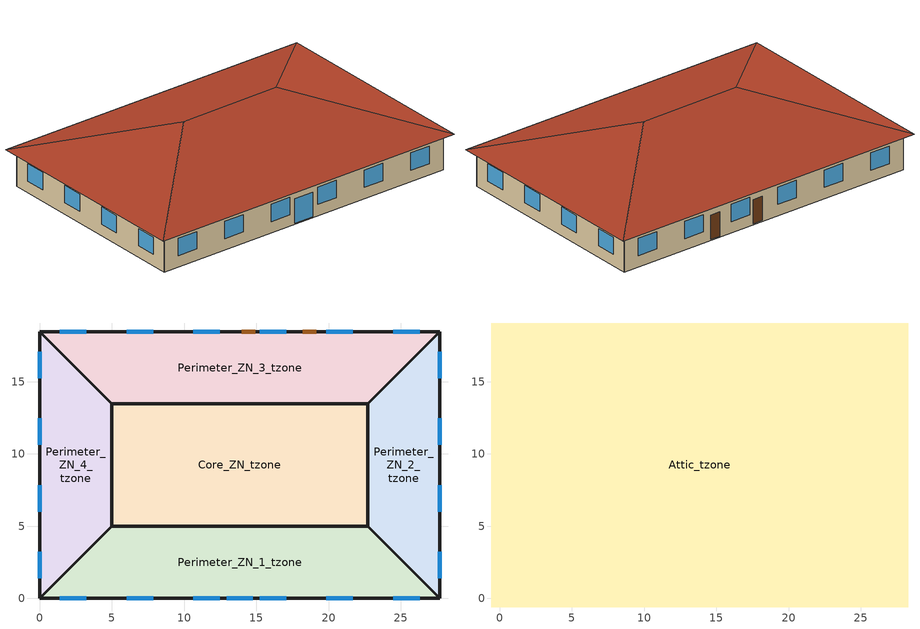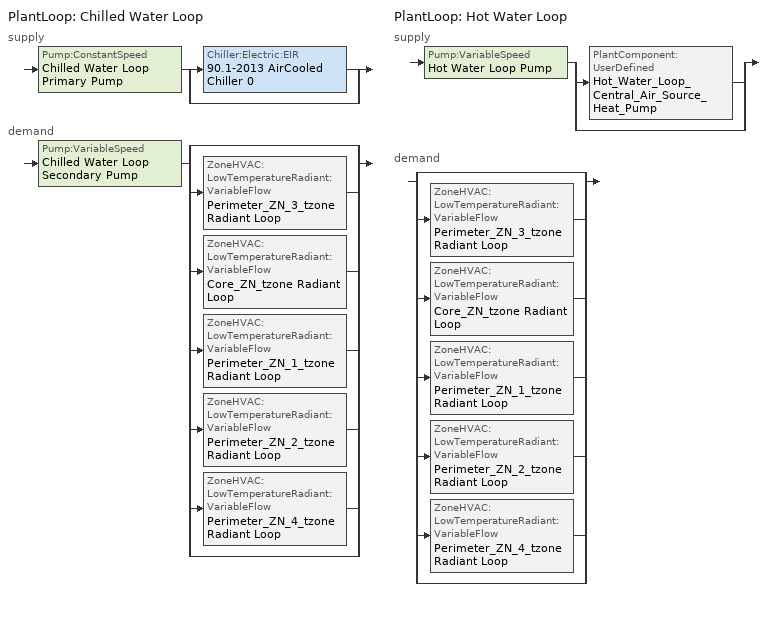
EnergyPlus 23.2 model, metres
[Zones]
Core_ZN_tzone
 floor ground (res_ext_wall_grd): 5,5 5,13.46 22.69,13.46 22.69,5 z-0.1
 wall outside (int_wall): 5,13.46 5,5 22.69,5 22.69,13.46 5,13.46 z-0.1:3.06
 roof outside (radiant_pnl_ext_construction): 22.69,13.46 5,13.46 5,5 22.69,5 z3.06
Perimeter_ZN_1_tzone
 floor ground (res_ext_wall_grd): 5,5 22.69,5 27.69,0 0,0 z-0.1
 wall outside (int_wall): 27.69,0 22.69,5 5,5 0,0 z-0.1:3.06
 wall outside (res_ext_wall_grd): 0,0 27.69,0 z-0.1:3.06
 window (Window_U_0.504_SHGC_North_0.229): 12.93,0 14.76,0 z0:2.13; 1.39,0 3.22,0 / 6.01,0 7.84,0 / 10.62,0 12.45,0 / 15.24,0 17.07,0 / 19.85,0 21.68,0 / 24.47,0 26.3,0 z0.9:2.42
 roof outside (radiant_pnl_ext_construction): 22.69,5 5,5 0,0 27.69,0 z3.06
Perimeter_ZN_2_tzone
 floor ground (res_ext_wall_grd): 27.69,18.46 27.69,0 22.69,5 22.69,13.46 z-0.1
 wall outside (int_wall): 27.69,18.46 22.69,13.46 22.69,5 27.69,0 z-0.1:3.06
 wall outside (res_ext_wall_grd): 27.69,0 27.69,18.46 z-0.1:3.06
 window (Window_U_0.504_SHGC_North_0.229): 27.69,1.39 27.69,3.22 / 27.69,6.01 27.69,7.84 / 27.69,10.62 27.69,12.45 / 27.69,15.24 27.69,17.07 z0.9:2.42
 roof outside (radiant_pnl_ext_construction): 22.69,13.46 22.69,5 27.69,0 27.69,18.46 z3.06
Perimeter_ZN_3_tzone
 floor ground (res_ext_wall_grd): 22.69,13.46 5,13.46 0,18.46 27.69,18.46 z-0.1
 wall outside (int_wall): 0,18.46 5,13.46 22.69,13.46 27.69,18.46 z-0.1:3.06
 wall outside (res_ext_wall_grd): 27.69,18.46 0,18.46 z-0.1:3.06
 window (Window_U_0.504_SHGC_North_0.229): 26.3,18.46 24.47,18.46 / 21.68,18.46 19.85,18.46 / 17.07,18.46 15.24,18.46 / 12.45,18.46 10.62,18.46 / 7.84,18.46 6.01,18.46 / 3.22,18.46 1.39,18.46 z0.9:2.42
 door (Swinging Door_con): 14.91,18.46 14,18.46 / 19.13,18.46 18.22,18.46 z0:2.13
 roof outside (radiant_pnl_ext_construction): 5,13.46 22.69,13.46 27.69,18.46 0,18.46 z3.06
Perimeter_ZN_4_tzone
 floor ground (res_ext_wall_grd): 0,18.46 5,13.46 5,5 0,0 z-0.1
 wall outside (res_ext_wall_grd): 0,18.46 0,0 z-0.1:3.06
 wall outside (int_wall): 0,0 5,5 5,13.46 0,18.46 z-0.1:3.06
 window (Window_U_0.504_SHGC_North_0.229): 0,17.07 0,15.24 / 0,12.45 0,10.62 / 0,7.84 0,6.01 / 0,3.22 0,1.39 z0.9:2.42
 roof outside (radiant_pnl_ext_construction): 5,13.46 0,18.46 0,0 5,5 z3.06
Attic_tzone
 floor ground (res_roof_floor): 28.29,-0.6 -0.6,-0.6 -0.6,19.06 28.29,19.06 z3.06
 roof outside (res_roof_floor): 9.23,9.23,6.36 -0.6,19.06,3.06 -0.6,-0.6,3.06; 28.29,19.06,3.06 18.46,9.23,6.36 28.29,-0.6,3.06; 9.23,9.23,6.36 -0.6,-0.6,3.06 28.29,-0.6,3.06 18.46,9.23,6.36; -0.6,19.06,3.06 9.23,9.23,6.36 18.46,9.23,6.36 28.29,19.06,3.06
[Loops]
PlantLoop 'Chilled Water Loop'
 supply: Pump:ConstantSpeed 'Chilled Water Loop Primary Pump' > split
  | Chiller:Electric:EIR '90.1-2013 AirCooled   Chiller 0'
  | bypass
 demand: Pump:VariableSpeed 'Chilled Water Loop Secondary Pump' > split
  | bypass
  | ZoneHVAC:LowTemperatureRadiant:VariableFlow 'Perimeter_ZN_3_tzone Radiant Loop'
  | ZoneHVAC:LowTemperatureRadiant:VariableFlow 'Core_ZN_tzone Radiant Loop'
  | ZoneHVAC:LowTemperatureRadiant:VariableFlow 'Perimeter_ZN_1_tzone Radiant Loop'
  | ZoneHVAC:LowTemperatureRadiant:VariableFlow 'Perimeter_ZN_2_tzone Radiant Loop'
  | ZoneHVAC:LowTemperatureRadiant:VariableFlow 'Perimeter_ZN_4_tzone Radiant Loop'
  | bypass
PlantLoop 'Hot Water Loop'
 supply: Pump:VariableSpeed 'Hot Water Loop Pump' > split
  | PlantComponent:UserDefined 'Hot_Water_Loop_Central_Air_Source_Heat_Pump'
  | bypass
 demand: split
  | bypass
  | ZoneHVAC:LowTemperatureRadiant:VariableFlow 'Perimeter_ZN_3_tzone Radiant Loop'
  | ZoneHVAC:LowTemperatureRadiant:VariableFlow 'Core_ZN_tzone Radiant Loop'
  | ZoneHVAC:LowTemperatureRadiant:VariableFlow 'Perimeter_ZN_1_tzone Radiant Loop'
  | ZoneHVAC:LowTemperatureRadiant:VariableFlow 'Perimeter_ZN_2_tzone Radiant Loop'
  | ZoneHVAC:LowTemperatureRadiant:VariableFlow 'Perimeter_ZN_4_tzone Radiant Loop'
  | bypass
[Building]
Building 1
[Site:Location]
Miami Intl Ap_FL_USA: Latitude {deg}=25.82; Longitude {deg}=-80.3; Time Zone {hr}=-5; Elevation {m}=11
[Site:GroundTemperature:BuildingSurface]
22.26, 20.91, 20.55, 20.86, 22.68, 24.72, 26.64, 28.02, 28.43, 27.78, 26.21, 24.23
[Site:WaterMainsTemperature]
Calculation Method=Correlation; Annual Average Outdoor Air Temperature {C}=24.5069; Maximum Difference In Monthly Average Outdoor Air Temperatures {deltaC}=8.7051
[SizingPeriod:DesignDay] Day of Month=21; Dry-Bulb Temperature Range Modifier Type=DefaultMultipliers; Humidity Condition Type=Wetbulb; Barometric Pressure {Pa}=101193; Rain Indicator=No; Snow Indicator=No; Daylight Saving Time Indicator=No; Begin Environment Reset Mode=FullResetAtBeginEnvironment
Name | Month | Day Type | Maximum Dry-Bulb Temperature {C} | Daily Dry-Bulb Temperature Range {deltaC} | Wetbulb or DewPoint at Maximum Dry-Bulb {C} | Wind Speed {m/s} | Wind Direction {deg} | Solar Model Indicator | ASHRAE Clear Sky Optical Depth for Beam Irradiance (taub) | ASHRAE Clear Sky Optical Depth for Diffuse Irradiance (taud) | Sky Clearness
Miami Intl Ap Ann Clg .4% Condns DB=>MWB | 7 | SummerDesignDay | 33.2 | 6.7 | 25.3 | 4.5 | 140 | ASHRAETau | 0.528 | 1.905
Miami Intl Ap Ann Htg 99.6% Condns DB | 1 | WinterDesignDay | 8.7 | 0 | 8.7 | 3.8 | 340 | ASHRAEClearSky |  |  | 0
[Material] Visible Absorptance=0.7
Name | Roughness | Thickness {m} | Conductivity {W/m-K} | Density {kg/m3} | Specific Heat {J/kg-K} | Thermal Absorptance | Solar Absorptance
Material 1 | Smooth | 0.0254 | 0.72 | 1856 | 840 | 0.9 | 0.7
Material 2; Material 3; Material 4 | MediumSmooth | 0.0159 | 0.16 | 800 | 1090 | 0.9 | 0.7
Material 5; Material 6 | Smooth | 0.0127 | 0.16 | 800 | 1090 | 0.9 | 0.7
mat_alum_0_001 | Smooth | 0.001 | 13 | 8230 | 470 | 0.9 | 0.7
mat_gypsum_0_625in_0_0159mm | Rough | 0.0159 | 0.16 | 640 | 1150 | 0.9 | 0.7
mat_insulation_0_05 | Rough | 0.05 | 0.02 | 56 | 1210 | 0.9 | 0.7
Radiant Exterior Ceiling Insulation - 10 in. | Rough | 0.254 | 0.02 | 56.06 | 1210 | 0.9 | 0.7
Radiant Slab Concrete - 1.5 in | MediumRough | 0.127 | 2.31 | 2322 | 832 | 0.9 | 0.7
Roof Membrane - Highly Reflective | VeryRough | 0.0095 | 0.16 | 1121.29 | 1460 | 0.75 | 0.45
[Material:NoMass] Thermal Absorptance=0.9; Solar Absorptance=0.7; Visible Absorptance=0.7
Name | Roughness | Thermal Resistance {m2-K/W}
Material No Mass 1 | MediumSmooth | 1.06783
Material No Mass 2 | MediumSmooth | 6.23479
Material No Mass 3 | MediumRough | 0.475973
[WindowMaterial:SimpleGlazingSystem]
Window Material Simple Glazing System 1: U-Factor {W/m2-K}=2.86184; Solar Heat Gain Coefficient=0.229; Visible Transmittance=0.2519
[Construction]
int_wall: Material 5, Material 6
res_ext_wall_grd: Material 1, Material 2, Material No Mass 1, Material 3
res_roof_floor: Material 4, Material No Mass 2
Swinging Door_con: Material No Mass 3
Window_U_0.504_SHGC_North_0.229: Window Material Simple Glazing System 1
radiant_pnl_ext_construction: Roof Membrane - Highly Reflective, Radiant Exterior Ceiling Insulation - 10 in., Radiant Slab Concrete - 1.5 in, mat_gypsum_0_625in_0_0159mm, mat_insulation_0_05, mat_alum_0_001
[Zone] Multiplier=1
Name | Part of Total Floor Area
Attic_tzone | No
Core_ZN_tzone; Perimeter_ZN_1_tzone; Perimeter_ZN_2_tzone; Perimeter_ZN_3_tzone; Perimeter_ZN_4_tzone | Yes
[Space]
Name | Zone | Floor Area {m2}
Attic | Attic_tzone | 567.9774
Core_ZN | Core_ZN_tzone | 149.6574
Perimeter_ZN_1 | Perimeter_ZN_1_tzone | 113.45
Perimeter_ZN_2 | Perimeter_ZN_2_tzone | 67.3
Perimeter_ZN_3 | Perimeter_ZN_3_tzone | 113.45
Perimeter_ZN_4 | Perimeter_ZN_4_tzone | 67.3
[ZoneInfiltration:DesignFlowRate]
Space Infiltration Design Flow Rate 1: Zone or ZoneList or Space or SpaceList=Attic; Schedule=ruleset_on; Design Flow Rate Calculation Method=Flow/Zone; Design Flow Rate {m3/s}=0.2
[Lights] Schedule=occupancy schedule; Design Level Calculation Method=Watts/Area; Watts per Zone Floor Area {W/m2}=6.18125; Fraction Replaceable=1
Name | Zone or ZoneList or Space or SpaceList
Core_ZN_lights_2 | Core_ZN
Perimeter_ZN_1_lights_3 | Perimeter_ZN_1
Perimeter_ZN_2_lights_4 | Perimeter_ZN_2
Perimeter_ZN_3_lights_1 | Perimeter_ZN_3
Perimeter_ZN_4_lights_5 | Perimeter_ZN_4
[People] Number of People Schedule=occupancy schedule; Number of People Calculation Method=Area/Person; Floor Area per Person {m2/person}=18.58063; Fraction Radiant=0.3; Activity Level Schedule=activity schedule
Name | Zone or ZoneList or Space or SpaceList
Core_ZN_ppl_2 | Core_ZN
Perimeter_ZN_1_ppl_3 | Perimeter_ZN_1
Perimeter_ZN_2_ppl_4 | Perimeter_ZN_2
Perimeter_ZN_3_ppl_1 | Perimeter_ZN_3
Perimeter_ZN_4_ppl_5 | Perimeter_ZN_4
[ElectricEquipment] Schedule=occupancy schedule; Design Level Calculation Method=Watts/Area; Watts per Zone Floor Area {W/m2}=6.78
Name | Zone or ZoneList or Space or SpaceList
Core_ZN_elec_equip_2 | Core_ZN
Perimeter_ZN_1_elec_equip_3 | Perimeter_ZN_1
Perimeter_ZN_2_elec_equip_4 | Perimeter_ZN_2
Perimeter_ZN_3_elec_equip_1 | Perimeter_ZN_3
Perimeter_ZN_4_elec_equip_5 | Perimeter_ZN_4
[ZoneControl:Thermostat] Temperature Difference Between Cutout And Setpoint {deltaC}=0
Name | Zone or ZoneList | Control Type Schedule | Control 1
Core_ZN_tzone Thermostat | Core_ZN_tzone | Core_ZN_tzone Thermostat Schedule | Thermostat Setpoint Dual Setpoint 2
Perimeter_ZN_1_tzone Thermostat | Perimeter_ZN_1_tzone | Perimeter_ZN_1_tzone Thermostat Schedule | Thermostat Setpoint Dual Setpoint 3
Perimeter_ZN_2_tzone Thermostat | Perimeter_ZN_2_tzone | Perimeter_ZN_2_tzone Thermostat Schedule | Thermostat Setpoint Dual Setpoint 4
Perimeter_ZN_3_tzone Thermostat | Perimeter_ZN_3_tzone | Perimeter_ZN_3_tzone Thermostat Schedule | Thermostat Setpoint Dual Setpoint 1
Perimeter_ZN_4_tzone Thermostat | Perimeter_ZN_4_tzone | Perimeter_ZN_4_tzone Thermostat Schedule | Thermostat Setpoint Dual Setpoint 5
[ThermostatSetpoint:DualSetpoint] Heating Setpoint Temperature Schedule=thermostat heating ruleset; Cooling Setpoint Temperature Schedule=thermostat cooling ruleset
Thermostat Setpoint Dual Setpoint 2; Thermostat Setpoint Dual Setpoint 3; Thermostat Setpoint Dual Setpoint 4; Thermostat Setpoint Dual Setpoint 1; Thermostat Setpoint Dual Setpoint 5
[ZoneHVAC:LowTemperatureRadiant:VariableFlow] Availability Schedule=Radiant System Availability Schedule; Hydronic Tubing Length {m}=Autosize; Heating Design Capacity {W}=Autosize; Maximum Hot Water Flow {m3/s}=Autosize; Cooling Design Capacity {W}=Autosize; Maximum Cold Water Flow {m3/s}=Autosize; Number of Circuits=CalculateFromCircuitLength; Circuit Length {m}=106.7
Name | Design Object | Zone | Surface Name or Radiant Surface Group
Core_ZN_tzone Radiant Loop | Core_ZN_tzone Radiant Loop Design | Core_ZN_tzone | Core_ZN_tzone Radiant LoopCeilings
Perimeter_ZN_1_tzone Radiant Loop | Perimeter_ZN_1_tzone Radiant Loop Design | Perimeter_ZN_1_tzone | Perimeter_ZN_1_tzone Radiant LoopCeilings
Perimeter_ZN_2_tzone Radiant Loop | Perimeter_ZN_2_tzone Radiant Loop Design | Perimeter_ZN_2_tzone | Perimeter_ZN_2_tzone Radiant LoopCeilings
Perimeter_ZN_3_tzone Radiant Loop | Perimeter_ZN_3_tzone Radiant Loop Design | Perimeter_ZN_3_tzone | Perimeter_ZN_3_tzone Radiant LoopCeilings
Perimeter_ZN_4_tzone Radiant Loop | Perimeter_ZN_4_tzone Radiant Loop Design | Perimeter_ZN_4_tzone | Perimeter_ZN_4_tzone Radiant LoopCeilings
[ZoneHVAC:LowTemperatureRadiant:VariableFlow:Design] Fluid to Radiant Surface Heat Transfer Model=ConvectionOnly; Hydronic Tubing Inside Diameter {m}=0.015875; Hydronic Tubing Outside Diameter {m}=0.016; Hydronic Tubing Conductivity {W/m-K}=0.35; Temperature Control Type=MeanAirTemperature; Setpoint Control Type=ZeroFlowPower; Heating Design Capacity Method=HeatingDesignCapacity; Heating Design Capacity Per Floor Area {W/m2}=0; Fraction of Autosized Heating Design Capacity=1; Heating Control Throttling Range {deltaC}=0.5; Heating Control Temperature Schedule=Zone Radiant Loop Heating Threshold Temperature Schedule - 68F; Cooling Design Capacity Method=CoolingDesignCapacity; Cooling Design Capacity Per Floor Area {W/m2}=0; Fraction of Autosized Cooling Design Capacity=1; Cooling Control Throttling Range {deltaC}=0.5; Cooling Control Temperature Schedule=Zone Radiant Loop Cooling Threshold Temperature Schedule - 74F; Condensation Control Type=Off; Condensation Control Dewpoint Offset {C}=1
Core_ZN_tzone Radiant Loop Design; Perimeter_ZN_1_tzone Radiant Loop Design; Perimeter_ZN_2_tzone Radiant Loop Design; Perimeter_ZN_3_tzone Radiant Loop Design; Perimeter_ZN_4_tzone Radiant Loop Design
[ZoneHVAC:LowTemperatureRadiant:SurfaceGroup] Flow Fraction for Surface 1=1
Name | Surface Name 1
Core_ZN_tzone Radiant LoopCeilings | Core_ZN_envelope_3
Perimeter_ZN_1_tzone Radiant LoopCeilings | Perimeter_ZN_1_envelope_3
Perimeter_ZN_2_tzone Radiant LoopCeilings | Perimeter_ZN_2_envelope_4
Perimeter_ZN_3_tzone Radiant LoopCeilings | Perimeter_ZN_3_envelope_3
Perimeter_ZN_4_tzone Radiant LoopCeilings | Perimeter_ZN_4_envelope_2
[Zone equipment]
Core_ZN_tzone: Core_ZN_tzone Radiant Loop
Perimeter_ZN_1_tzone: Perimeter_ZN_1_tzone Radiant Loop
Perimeter_ZN_2_tzone: Perimeter_ZN_2_tzone Radiant Loop
Perimeter_ZN_3_tzone: Perimeter_ZN_3_tzone Radiant Loop
Perimeter_ZN_4_tzone: Perimeter_ZN_4_tzone Radiant Loop
[Sizing:Zone] Zone Cooling Design Supply Air Temperature Input Method=SupplyAirTemperature; Zone Cooling Design Supply Air Temperature {C}=14; Zone Cooling Design Supply Air Temperature Difference {deltaC}=11.11; Zone Heating Design Supply Air Temperature Input Method=SupplyAirTemperature; Zone Heating Design Supply Air Temperature {C}=40; Zone Heating Design Supply Air Temperature Difference {deltaC}=11.11; Zone Cooling Design Supply Air Humidity Ratio {kgWater/kgDryAir}=0.0085; Zone Heating Design Supply Air Humidity Ratio {kgWater/kgDryAir}=0.008; Cooling Design Air Flow Method=DesignDay; Cooling Design Air Flow Rate {m3/s}=0; Cooling Minimum Air Flow per Zone Floor Area {m3/s-m2}=0.000762; Cooling Minimum Air Flow {m3/s}=0; Cooling Minimum Air Flow Fraction=0; Heating Design Air Flow Method=DesignDay; Heating Design Air Flow Rate {m3/s}=0; Heating Maximum Air Flow per Zone Floor Area {m3/s-m2}=0.002032; Heating Maximum Air Flow {m3/s}=0.141576; Heating Maximum Air Flow Fraction=0.3; Account for Dedicated Outdoor Air System=No; Zone Load Sizing Method=Sensible Load Only No Latent Load; Zone Latent Cooling Design Supply Air Humidity Ratio Input Method=HumidityRatioDifference; Zone Cooling Design Supply Air Humidity Ratio Difference {kgWater/kgDryAir}=0.005; Zone Latent Heating Design Supply Air Humidity Ratio Input Method=HumidityRatioDifference; Zone Humidification Design Supply Air Humidity Ratio Difference {kgWater/kgDryAir}=0.005
Name | Design Specification Outdoor Air Object
Core_ZN_tzone | Core_ZN_tzone DSOA Space List
Perimeter_ZN_1_tzone | Perimeter_ZN_1_tzone DSOA Space List
Perimeter_ZN_2_tzone | Perimeter_ZN_2_tzone DSOA Space List
Perimeter_ZN_3_tzone | Perimeter_ZN_3_tzone DSOA Space List
Perimeter_ZN_4_tzone | Perimeter_ZN_4_tzone DSOA Space List
[DesignSpecification:OutdoorAir] Outdoor Air Method=Sum; Outdoor Air Flow per Person {m3/s-person}=0; Outdoor Air Flow per Zone Floor Area {m3/s-m2}=0.0024; Outdoor Air Flow per Zone {m3/s}=0; Outdoor Air Flow Air Changes per Hour {1/hr}=0
Design Specification Outdoor Air 4; Design Specification Outdoor Air 3; Design Specification Outdoor Air 2; Design Specification Outdoor Air 5; Design Specification Outdoor Air 1
[DesignSpecification:OutdoorAir:SpaceList]
Name | Space Name 1 | Space Design Specification Outdoor Air Object Name 1
Core_ZN_tzone DSOA Space List | Core_ZN | Design Specification Outdoor Air 4
Perimeter_ZN_1_tzone DSOA Space List | Perimeter_ZN_1 | Design Specification Outdoor Air 3
Perimeter_ZN_2_tzone DSOA Space List | Perimeter_ZN_2 | Design Specification Outdoor Air 2
Perimeter_ZN_3_tzone DSOA Space List | Perimeter_ZN_3 | Design Specification Outdoor Air 5
Perimeter_ZN_4_tzone DSOA Space List | Perimeter_ZN_4 | Design Specification Outdoor Air 1
[PlantLoop] Fluid Type=Water; Maximum Loop Flow Rate {m3/s}=Autosize; Minimum Loop Flow Rate {m3/s}=0; Plant Loop Volume {m3}=Autocalculate; Load Distribution Scheme=Optimal; Plant Loop Demand Calculation Scheme=SingleSetpoint
Name | Plant Equipment Operation Scheme | Maximum Loop Temperature {C} | Minimum Loop Temperature {C} | Common Pipe Simulation
Chilled Water Loop | Chilled Water Loop Operation Schemes | 40 | 1 | CommonPipe
Hot Water Loop | Hot Water Loop Operation Schemes | 100 | 10 | None
[Sizing:Plant] Sizing Option=NonCoincident; Zone Timesteps in Averaging Window=1; Coincident Sizing Factor Mode=None
Name | Loop Type | Design Loop Exit Temperature {C} | Loop Design Temperature Difference {deltaC}
Chilled Water Loop | Cooling | 12.7778 | 2.77778
Hot Water Loop | Heating | 37.7778 | 5.55556
[Pump:ConstantSpeed]
Chilled Water Loop Primary Pump: Design Flow Rate {m3/s}=Autosize; Design Pump Head {Pa}=44836; Design Power Consumption {W}=Autosize; Motor Efficiency=0.855; Fraction of Motor Inefficiencies to Fluid Stream=0; Pump Control Type=Intermittent; Design Power Sizing Method=PowerPerFlowPerPressure; Design Electric Power per Unit Flow Rate {W/(m3/s)}=348701.1; Design Shaft Power per Unit Flow Rate per Unit Head {W-s/m3-Pa}=1.28205
[Chiller:Electric:EIR]
90.1-2013 AirCooled   Chiller 0: Reference Capacity {W}=Autosize; Reference COP {W/W}=2.96044; Reference Leaving Chilled Water Temperature {C}=12.7778; Reference Entering Condenser Fluid Temperature {C}=35; Reference Chilled Water Flow Rate {m3/s}=Autosize; Reference Condenser Fluid Flow Rate {m3/s}=Autosize; Cooling Capacity Function of Temperature Curve=Curve Biquadratic 1; Electric Input to Cooling Output Ratio Function of Temperature Curve=Curve Biquadratic 2; Electric Input to Cooling Output Ratio Function of Part Load Ratio Curve=Curve Quadratic 2; Minimum Part Load Ratio=0.15; Maximum Part Load Ratio=1; Optimum Part Load Ratio=1; Minimum Unloading Ratio=0.25; Condenser Type=AirCooled; Condenser Fan Power Ratio {W/W}=0; Fraction of Compressor Electric Consumption Rejected by Condenser=1; Leaving Chilled Water Lower Temperature Limit {C}=2.22222; Chiller Flow Mode=ConstantFlow; Sizing Factor=1; Basin Heater Capacity {W/K}=0; Basin Heater Setpoint Temperature {C}=10; Condenser Heat Recovery Relative Capacity Fraction=1
[SetpointManager:Scheduled] Control Variable=Temperature
Name | Schedule | Setpoint Node or NodeList
Chilled Water Loop Setpoint Manager | Chilled Water Loop Temp - 55F | Chilled Water Loop Supply Outlet Node
Hot Water Loop Setpoint Manager | Hot Water Loop Temp - 100F | Hot Water Loop Supply Outlet Node
[Pump:VariableSpeed] Design Maximum Flow Rate {m3/s}=Autosize; Design Power Consumption {W}=Autosize; Fraction of Motor Inefficiencies to Fluid Stream=0; Coefficient 1 of the Part Load Performance Curve=0; Design Minimum Flow Rate {m3/s}=0; Pump Control Type=Intermittent; Skin Loss Radiative Fraction=0.5; Design Power Sizing Method=PowerPerFlowPerPressure; Design Electric Power per Unit Flow Rate {W/(m3/s)}=348701.1; Design Shaft Power per Unit Flow Rate per Unit Head {W/((m3/s)-Pa)}=1.28205; Design Minimum Flow Rate Fraction=0
Name | Design Pump Head {Pa} | Motor Efficiency | Coefficient 2 of the Part Load Performance Curve | Coefficient 3 of the Part Load Performance Curve | Coefficient 4 of the Part Load Performance Curve
Chilled Water Loop Secondary Pump | 134508 | 0.855 | 0.0205 | 0.4101 | 0.5753
Hot Water Loop Pump | 179344 | 1 | 1 | 0 | 0
[PlantEquipmentOperationSchemes] Control Scheme Schedule Name 1=Always On Discrete
Name | Control Scheme Object Type 1 | Control Scheme Name 1
Chilled Water Loop Operation Schemes | PlantEquipmentOperation:CoolingLoad | Chilled Water Loop Cooling Operation Scheme
Hot Water Loop Operation Schemes | PlantEquipmentOperation:HeatingLoad | Plant Equipment Operation Heating Load 1
[PlantEquipmentOperation:CoolingLoad]
Chilled Water Loop Cooling Operation Scheme: Load Range Lower Limit 1 {W}=0; Load Range Upper Limit 1 {W}=1000000000; Range Equipment List Name 1=Chilled Water Loop Cooling Equipment List
[PlantEquipmentList]
Chilled Water Loop Cooling Equipment List: Chiller:Electric:EIR, 90.1-2013 AirCooled   Chiller 0
Plant Equipment Operation Heating Load 1 equipment list 1: PlantComponent:UserDefined, Hot_Water_Loop_Central_Air_Source_Heat_Pump
[PlantComponent:UserDefined]
Hot_Water_Loop_Central_Air_Source_Heat_Pump: Number of Plant Loop Connections=1; Plant Connection 1 Loading Mode=MeetsLoadWithNominalCapacityHiOutLimit; Plant Connection 1 Loop Flow Request Mode=NeedsFlowIfLoopOn; Plant Connection 1 Initialization Program Calling Manager=Hot_Water_Loop_Central_Air_Source_Heat_Pump_Init_Pgrm_Mgr; Plant Connection 1 Simulation Program Calling Manager=Hot_Water_Loop_Central_Air_Source_Heat_Pump_Sim_Pgrm_Mgr
[EnergyManagementSystem:Actuator] Actuated Component Unique=Hot_Water_Loop_Central_Air_Source_Heat_Pump; Actuated Component Type=Plant Connection 1
Name | Actuated Component Control Type
Hot_Water_Loop_Central_Air_Source_Heat_Pump_Cap_Max_Act | Maximum Loading Capacity
Hot_Water_Loop_Central_Air_Source_Heat_Pump_Cap_Min_Act | Minimum Loading Capacity
Hot_Water_Loop_Central_Air_Source_Heat_Pump_Cap_Opt_Act | Optimal Loading Capacity
Hot_Water_Loop_Central_Air_Source_Heat_Pump_Mdot_Max_Act | Maximum Mass Flow Rate
Hot_Water_Loop_Central_Air_Source_Heat_Pump_Mdot_Min_Act | Minimum Mass Flow Rate
Hot_Water_Loop_Central_Air_Source_Heat_Pump_Mdot_Req_Act | Mass Flow Rate
Hot_Water_Loop_Central_Air_Source_Heat_Pump_Tout_Act | Outlet Temperature
Hot_Water_Loop_Central_Air_Source_Heat_Pump_Vdot_Des_Act | Design Volume Flow Rate
Hot_Water_Loop_Central_Air_Source_Heat_Pump_Tout_Max_Act | High Outlet Temperature Limit
[EnergyManagementSystem:Program]
Hot_Water_Loop_Central_Air_Source_Heat_Pump_Init_Pgrm: SET Loop_Exit_Temp = 37.7777777777778; SET Loop_Delta_Temp = 5.55555555555556; SET Cp = @CPHW Loop_Exit_Temp; SET rho = @RhoH2O Loop_Exit_Temp; SET Hot_Water_Loop_Central_Air_Source_Heat_Pump_Vdot_Des_Act = Hot_Water_Loop_Central_Air_Source_Heat_Pump_Vdot_Des_Int_Var; SET Hot_Water_Loop_Central_Air_Source_Heat_Pump_Mdot_Min_Act = 0; SET Mdot_Max = Hot_Water_Loop_Central_Air_Source_Heat_Pump_Vdot_Des_Int_Var * rho; SET Hot_Water_Loop_Central_Air_Source_Heat_Pump_Mdot_Max_Act = Mdot_Max; SET Cap = Mdot_Max * Cp * Loop_Delta_Temp; SET Hot_Water_Loop_Central_Air_Source_Heat_Pump_Cap_Min_Act = 0; SET Hot_Water_Loop_Central_Air_Source_Heat_Pump_Cap_Max_Act = Cap; SET Hot_Water_Loop_Central_Air_Source_Heat_Pump_Cap_Opt_Act = 1 * Cap
Hot_Water_Loop_Central_Air_Source_Heat_Pump_Sim_Pgrm: SET tmp = Hot_Water_Loop_Central_Air_Source_Heat_Pump_Load_Int_Var; SET tmp = Hot_Water_Loop_Central_Air_Source_Heat_Pump_Tin_Int_Var; SET tmp = Hot_Water_Loop_Central_Air_Source_Heat_Pump_Mdot_Int_Var; SET Hot_Water_Loop_Central_Air_Source_Heat_Pump_Tout_Max_Act = 75.0; IF Hot_Water_Loop_Central_Air_Source_Heat_Pump_Load_Int_Var == 0; SET Hot_Water_Loop_Central_Air_Source_Heat_Pump_Tout_Act = Hot_Water_Loop_Central_Air_Source_Heat_Pump_Tin_Int_Var; SET Hot_Water_Loop_Central_Air_Source_Heat_Pump_Mdot_Req_Act = 0; SET Elec = 0; RETURN; ENDIF; IF Hot_Water_Loop_Central_Air_Source_Heat_Pump_Load_Int_Var >= Hot_Water_Loop_Central_Air_Source_Heat_Pump_Cap_Max_Act; SET Qdot = Hot_Water_Loop_Central_Air_Source_Heat_Pump_Cap_Max_Act; SET Mdot = Hot_Water_Loop_Central_Air_Source_Heat_Pump_Mdot_Max_Act; SET Hot_Water_Loop_Central_Air_Source_Heat_Pump_Mdot_Req_Act = Mdot; SET Hot_Water_Loop_Central_Air_Source_Heat_Pump_Tout_Act = (Qdot / (Mdot * Hot_Water_Loop_Central_Air_Source_Heat_Pump_Cp_Int_Var)) + Hot_Water_Loop_Central_Air_Source_Heat_Pump_Tin_Int_Var; IF Hot_Water_Loop_Central_Air_Source_Heat_Pump_Tout_Act > Hot_Water_Loop_Central_Air_Source_Heat_Pump_Tout_Max_Act; SET Hot_Water_Loop_Central_Air_Source_Heat_Pump_Tout_Act = Hot_Water_Loop_Central_Air_Source_Heat_Pump_Tout_Max_Act; SET Qdot = Mdot * Hot_Water_Loop_Central_Air_Source_Heat_Pump_Cp_Int_Var * (Hot_Water_Loop_Central_Air_Source_Heat_Pump_Tout_Act - Hot_Water_Loop_Central_Air_Source_Heat_Pump_Tin_Int_Var); ENDIF; ELSE; SET Qdot = Hot_Water_Loop_Central_Air_Source_Heat_Pump_Load_Int_Var; SET Hot_Water_Loop_Central_Air_Source_Heat_Pump_Tout_Act = Hot_Water_Loop_Central_Air_Source_Heat_Pump_Setpt_Mgr_Temp_Sen; SET Mdot = Qdot / (Hot_Water_Loop_Central_Air_Source_Heat_Pump_Cp_Int_Var * (Hot_Water_Loop_Central_Air_Source_Heat_Pump_Tout_Act - Hot_Water_Loop_Central_Air_Source_Heat_Pump_Tin_Int_Var)); SET Hot_Water_Loop_Central_Air_Source_Heat_Pump_Mdot_Req_Act = Mdot; ENDIF; SET Tdb = Hot_Water_Loop_Central_Air_Source_Heat_Pump_OA_DBT_Sen; SET COP = @CurveValue Energy_Management_System_Curve_Or_Table_Index_Variable_1 Tdb; SET EIR = 1 / COP; SET Pwr = Qdot * EIR; SET Elec = Pwr * SystemTimestep * 3600
[EnergyManagementSystem:ProgramCallingManager]
Hot_Water_Loop_Central_Air_Source_Heat_Pump_Init_Pgrm_Mgr: UserDefinedComponentModel; Hot_Water_Loop_Central_Air_Source_Heat_Pump_Init_Pgrm
Hot_Water_Loop_Central_Air_Source_Heat_Pump_Sim_Pgrm_Mgr: UserDefinedComponentModel; Hot_Water_Loop_Central_Air_Source_Heat_Pump_Sim_Pgrm
[PlantEquipmentOperation:HeatingLoad]
Plant Equipment Operation Heating Load 1: Load Range Lower Limit 1 {W}=0; Load Range Upper Limit 1 {W}=1000000000; Range Equipment List Name 1=Plant Equipment Operation Heating Load 1 equipment list 1
[EnergyManagementSystem:InternalVariable]
Name | Internal Data Index Key | Internal Data Type
Hot_Water_Loop_Central_Air_Source_Heat_Pump_Cp_Int_Var | Hot_Water_Loop_Central_Air_Source_Heat_Pump | Inlet Specific Heat for Plant Connection 1
Hot_Water_Loop_Central_Air_Source_Heat_Pump_Load_Int_Var | Hot_Water_Loop_Central_Air_Source_Heat_Pump | Load Request for Plant Connection 1
Hot_Water_Loop_Central_Air_Source_Heat_Pump_Mdot_Int_Var | Hot_Water_Loop_Central_Air_Source_Heat_Pump | Inlet Mass Flow Rate for Plant Connection 1
Hot_Water_Loop_Central_Air_Source_Heat_Pump_rho_Int_Var | Hot_Water_Loop_Central_Air_Source_Heat_Pump | Inlet Density for Plant Connection 1
Hot_Water_Loop_Central_Air_Source_Heat_Pump_Tin_Int_Var | Hot_Water_Loop_Central_Air_Source_Heat_Pump | Inlet Temperature for Plant Connection 1
Hot_Water_Loop_Central_Air_Source_Heat_Pump_Vdot_Des_Int_Var | Hot Water Loop | Plant Design Volume Flow Rate
[EnergyManagementSystem:Sensor]
Name | Output:Variable or Output:Meter Index Key | Output:Variable or Output:Meter
Hot_Water_Loop_Central_Air_Source_Heat_Pump_OA_DBT_Sen | Environment | Site Outdoor Air Drybulb Temperature
Hot_Water_Loop_Central_Air_Source_Heat_Pump_Setpt_Mgr_Temp_Sen | Hot Water Loop Temp - 100F | Schedule Value
[EnergyManagementSystem:CurveOrTableIndexVariable]
Energy_Management_System_Curve_Or_Table_Index_Variable_1: Curve or Table Object=Curve Quadratic 1
[EnergyManagementSystem:MeteredOutputVariable]
Hot_Water_Loop_Central_Air_Source_Heat_Pump Electricity Consumption: EMS Variable=Elec; Update Frequency=SystemTimestep; EMS Program or Subroutine=Hot_Water_Loop_Central_Air_Source_Heat_Pump_Sim_Pgrm; Resource Type=Electricity; Group Type=HVAC; End-Use Category=Heating; Units=J
[Schedule:Day:Interval]
Schedule Day 2; Schedule Day 5; Schedule Day 4: No, 24:00, 0
weekday occupancy 1: No, 09:00, 0, 18:00, 1, 24:00, 0
weekday activity 6; weekday activity 1; weekday activity 2; weekday activity 3; weekday activity 4; weekday activity 5: No, 24:00, 70
thermostat heating weekday schedule 2; thermostat heating weekday schedule 1: No, 09:00, 20, 18:00, 20, 24:00, 20
thermostat cooling weekends schedule 1: No, 24:00, 60
thermostat cooling weekday schedule 1: No, 09:00, 60, 18:00, 25, 24:00, 60
thermostat cooling design day schedule 1: No, 09:00, 25, 18:00, 25, 24:00, 25
Schedule Day 6; day_on 1; day_on 2; day_on 3; day_on 4; day_on 5; day_on 6: No, 24:00, 1
Zone Radiant Loop Heating Threshold Temperature Schedule - 68F Default: No, 24:00, 20
Zone Radiant Loop Cooling Threshold Temperature Schedule - 74F Default: No, 24:00, 23.3333
Chilled Water Loop Temp - 55F Default: No, 24:00, 12.7778
Hot Water Loop Temp - 100F Default: No, 24:00, 37.7778
[Schedule:Week:Daily]
occupancy schedule Week Rule - Jan1-Dec31: Schedule Day 2, weekday occupancy 1, weekday occupancy 1, weekday occupancy 1, weekday occupancy 1, weekday occupancy 1, Schedule Day 2, Schedule Day 2, Schedule Day 2, Schedule Day 2, Schedule Day 2, Schedule Day 2
activity schedule Week Rule - Jan1-Dec31: weekday activity 6, weekday activity 6, weekday activity 6, weekday activity 6, weekday activity 6, weekday activity 6, weekday activity 6, weekday activity 3, weekday activity 1, weekday activity 2, weekday activity 4, weekday activity 5
thermostat heating ruleset Week Rule - Jan1-Dec31: thermostat heating weekday schedule 2, thermostat heating weekday schedule 2, thermostat heating weekday schedule 2, thermostat heating weekday schedule 2, thermostat heating weekday schedule 2, thermostat heating weekday schedule 2, thermostat heating weekday schedule 2, Schedule Day 5, Schedule Day 5, Schedule Day 5, Schedule Day 5, Schedule Day 5
thermostat cooling ruleset Week Rule - Jan1-Dec31: thermostat cooling weekends schedule 1, thermostat cooling weekday schedule 1, thermostat cooling weekday schedule 1, thermostat cooling weekday schedule 1, thermostat cooling weekday schedule 1, thermostat cooling weekday schedule 1, thermostat cooling weekends schedule 1, Schedule Day 4, thermostat cooling design day schedule 1, thermostat heating weekday schedule 1, Schedule Day 4, Schedule Day 4
Radiant System Availability Schedule Week Rule - Jan1-Dec31: Schedule Day 6, Schedule Day 6, Schedule Day 6, Schedule Day 6, Schedule Day 6, Schedule Day 6, Schedule Day 6, Schedule Day 6, Schedule Day 6, Schedule Day 6, Schedule Day 6, Schedule Day 6
Zone Radiant Loop Heating Threshold Temperature Schedule - 68F Week Rule - Jan1-Dec31: Zone Radiant Loop Heating Threshold Temperature Schedule - 68F Default, Zone Radiant Loop Heating Threshold Temperature Schedule - 68F Default, Zone Radiant Loop Heating Threshold Temperature Schedule - 68F Default, Zone Radiant Loop Heating Threshold Temperature Schedule - 68F Default, Zone Radiant Loop Heating Threshold Temperature Schedule - 68F Default, Zone Radiant Loop Heating Threshold Temperature Schedule - 68F Default, Zone Radiant Loop Heating Threshold Temperature Schedule - 68F Default, Zone Radiant Loop Heating Threshold Temperature Schedule - 68F Default, Zone Radiant Loop Heating Threshold Temperature Schedule - 68F Default, Zone Radiant Loop Heating Threshold Temperature Schedule - 68F Default, Zone Radiant Loop Heating Threshold Temperature Schedule - 68F Default, Zone Radiant Loop Heating Threshold Temperature Schedule - 68F Default
Zone Radiant Loop Cooling Threshold Temperature Schedule - 74F Week Rule - Jan1-Dec31: Zone Radiant Loop Cooling Threshold Temperature Schedule - 74F Default, Zone Radiant Loop Cooling Threshold Temperature Schedule - 74F Default, Zone Radiant Loop Cooling Threshold Temperature Schedule - 74F Default, Zone Radiant Loop Cooling Threshold Temperature Schedule - 74F Default, Zone Radiant Loop Cooling Threshold Temperature Schedule - 74F Default, Zone Radiant Loop Cooling Threshold Temperature Schedule - 74F Default, Zone Radiant Loop Cooling Threshold Temperature Schedule - 74F Default, Zone Radiant Loop Cooling Threshold Temperature Schedule - 74F Default, Zone Radiant Loop Cooling Threshold Temperature Schedule - 74F Default, Zone Radiant Loop Cooling Threshold Temperature Schedule - 74F Default, Zone Radiant Loop Cooling Threshold Temperature Schedule - 74F Default, Zone Radiant Loop Cooling Threshold Temperature Schedule - 74F Default
Chilled Water Loop Temp - 55F Week Rule - Jan1-Dec31: Chilled Water Loop Temp - 55F Default, Chilled Water Loop Temp - 55F Default, Chilled Water Loop Temp - 55F Default, Chilled Water Loop Temp - 55F Default, Chilled Water Loop Temp - 55F Default, Chilled Water Loop Temp - 55F Default, Chilled Water Loop Temp - 55F Default, Chilled Water Loop Temp - 55F Default, Chilled Water Loop Temp - 55F Default, Chilled Water Loop Temp - 55F Default, Chilled Water Loop Temp - 55F Default, Chilled Water Loop Temp - 55F Default
Hot Water Loop Temp - 100F Week Rule - Jan1-Dec31: Hot Water Loop Temp - 100F Default, Hot Water Loop Temp - 100F Default, Hot Water Loop Temp - 100F Default, Hot Water Loop Temp - 100F Default, Hot Water Loop Temp - 100F Default, Hot Water Loop Temp - 100F Default, Hot Water Loop Temp - 100F Default, Hot Water Loop Temp - 100F Default, Hot Water Loop Temp - 100F Default, Hot Water Loop Temp - 100F Default, Hot Water Loop Temp - 100F Default, Hot Water Loop Temp - 100F Default
ruleset_on Week Rule - Jan1-Dec31: day_on 6, day_on 6, day_on 6, day_on 6, day_on 6, day_on 6, day_on 6, day_on 3, day_on 1, day_on 2, day_on 4, day_on 5
[Schedule:Year]
occupancy schedule: occupancy schedule Week Rule - Jan1-Dec31, 1, 1, 12, 31
activity schedule: activity schedule Week Rule - Jan1-Dec31, 1, 1, 12, 31
thermostat heating ruleset: thermostat heating ruleset Week Rule - Jan1-Dec31, 1, 1, 12, 31
thermostat cooling ruleset: thermostat cooling ruleset Week Rule - Jan1-Dec31, 1, 1, 12, 31
Radiant System Availability Schedule: Radiant System Availability Schedule Week Rule - Jan1-Dec31, 1, 1, 12, 31
Zone Radiant Loop Heating Threshold Temperature Schedule - 68F: Zone Radiant Loop Heating Threshold Temperature Schedule - 68F Week Rule - Jan1-Dec31, 1, 1, 12, 31
Zone Radiant Loop Cooling Threshold Temperature Schedule - 74F: Zone Radiant Loop Cooling Threshold Temperature Schedule - 74F Week Rule - Jan1-Dec31, 1, 1, 12, 31
Chilled Water Loop Temp - 55F: Chilled Water Loop Temp - 55F Week Rule - Jan1-Dec31, 1, 1, 12, 31
Hot Water Loop Temp - 100F: Hot Water Loop Temp - 100F Week Rule - Jan1-Dec31, 1, 1, 12, 31
ruleset_on: ruleset_on Week Rule - Jan1-Dec31, 1, 1, 12, 31
[Schedule:Compact]
Core_ZN_tzone Thermostat Schedule; Perimeter_ZN_1_tzone Thermostat Schedule; Perimeter_ZN_2_tzone Thermostat Schedule; Perimeter_ZN_3_tzone Thermostat Schedule; Perimeter_ZN_4_tzone Thermostat Schedule: Through: 12/31, For: AllDays, Until: 24:00, 4
[Schedule:Constant]
Always On Discrete: Hourly Value=1
[Curve:Biquadratic] Minimum Value of x {BasedOnField A2}=5; Maximum Value of x {BasedOnField A2}=10; Minimum Value of y {BasedOnField A3}=24; Maximum Value of y {BasedOnField A3}=35
Name | Coefficient1 Constant | Coefficient2 x | Coefficient3 x**2 | Coefficient4 y | Coefficient5 y**2 | Coefficient6 x*y
Curve Biquadratic 1 | 1.02152 | 0.0370359 | 0.000233248 | -0.00389405 | -6.52536e-05 | -0.000268045
Curve Biquadratic 2 | 0.701769 | -0.00452016 | 0.00053311 | -0.00549821 | 0.000544579 | -0.000729032
[Curve:Quadratic]
Name | Coefficient1 Constant | Coefficient2 x | Coefficient3 x**2 | Minimum Value of x {BasedOnField A2} | Maximum Value of x {BasedOnField A2} | Input Unit Type for X | Output Unit Type
Curve Quadratic 2 | 0.0636912 | 0.584888 | 0.352803 | 0 | 1
Curve Quadratic 1 | 1.932 | 0.227674 | -0.00731314 | 1.67 | 12.78 | Temperature | Dimensionless
